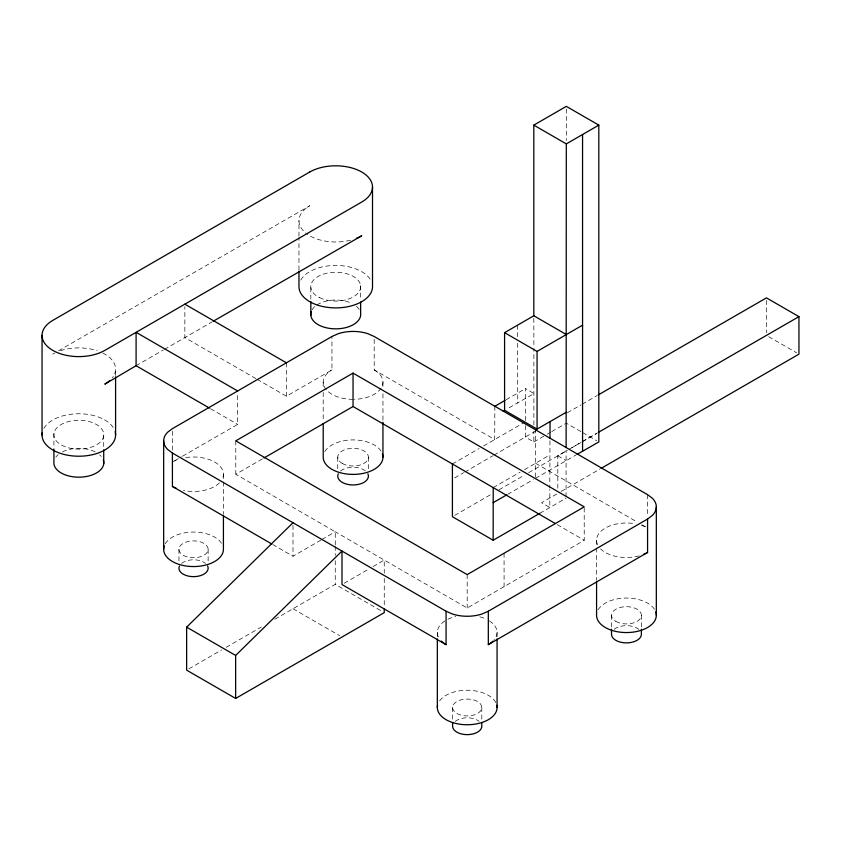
<?xml version="1.0" encoding="UTF-8"?>
<svg xmlns="http://www.w3.org/2000/svg" width="841" height="841" viewBox="0 0 841 841"><rect width="100%" height="100%" fill="white"/><g stroke="black" fill="none" stroke-linecap="round" stroke-linejoin="round"><path stroke-width="0.63" stroke-dasharray="4.21 3.15" d="M115.595 375.57L115.595 369.115M298.965 269.856L298.965 237.561M298.965 236.268L298.965 220.763M525.31 425.63L525.31 437.026L533.825 441.945L533.867 431.486M533.888 424.947L533.898 348.195M494.865 406.277L494.676 439.549L374.203 369.903L374.192 339.07M525.32 420.563L525.488 388.563L534.003 393.577L506.776 409.083M549.961 440.789L549.814 488.074M566.056 496.831L566.098 450.093M535.517 477.089L535.633 429.898M524.479 469.699L549.888 454.865M535.507 478.34L575.959 455.013M539.827 513.325L566.056 498.124M272.715 544.516L292.994 556.258L320.799 540.153M321.903 539.512L335.254 531.785L467.197 608.022L584.222 540.258L584.211 506.85M344.221 583.265L368.684 569.094M373.131 566.519L384.253 560.074L384.253 573.215M58.502 350.823L309.74 205.751A36.773 21.225 0 0 0 303.895 231.37M136.095 365.73L163.312 350.014M164.447 349.362L212.069 321.914M257.083 379.28L286.424 396.227L331.953 369.903L331.943 336.495M174.676 460.752L181.425 456.863M182.55 456.211L237.677 424.379L237.667 393.546M335.254 544.926L335.254 531.785L235.795 474.261L262.855 458.618M506.208 399.717L525.488 388.563M452.405 464.001L479.107 448.558M483.554 445.982L524.174 422.497M454.645 477.888L463.622 472.695M464.747 472.043L492.784 455.833M493.909 455.181L535.549 431.118M567.391 412.742L581.047 404.857M582.182 404.206L596.973 395.669M533.825 441.945L546.156 434.829M547.27 434.177L550.634 432.242M551.759 431.591L566.319 423.181L581.583 431.99M557.825 488.19L557.814 455.79L567.896 449.967M569.01 449.315L581.341 442.208M582.456 441.557L597.11 433.104M188.899 668.837L221.719 649.893M226.24 647.286L261.32 627.029M274.891 619.197L335.254 584.348L383.139 611.996M454.687 515.396L492.227 493.72M499.06 489.777L524.09 475.323M528.642 472.695L567.328 450.356M571.88 447.727L580.984 442.471M582.119 441.819L596.91 433.283M556.742 494.003L541.583 502.76L549.825 507.512L549.814 489.367M561.241 491.407L599.906 469.078M507.638 494.35L533.278 479.622M493.215 487.591L520.011 472.253M768.695 336.694L796.711 352.863M582.676 432.621L596.69 440.716M557.814 455.79L566.046 460.542M255.948 378.629L184.852 337.577L184.852 306.744M210.586 408.747L237.677 424.379M292.994 608.747L339.775 635.743M535.643 463.307L637.404 522.166M641.925 524.784L645.32 526.75M557.257 524.647L584.222 540.258M533.825 318.371L533.898 346.891M517.572 325.152L517.604 336.82M517.614 343.307L517.751 402.955M647.559 494.655L647.57 516.49M504.064 553.262L504.085 586.661M467.186 574.613L467.197 608.022M235.785 440.852L235.795 474.261M172.405 431.223L172.416 450.492M766.445 300.458L766.445 332.805M641.389 615.307L641.389 627.943M611.512 615.307L611.512 627.943M596.574 540.248L596.574 546.724M596.574 548.017L596.574 580.374M566.308 108.983L566.308 140.405M497.073 632.443L497.073 637.615M481.798 707.491L481.798 721.221M452.605 707.491L452.605 721.221M437.331 632.443L437.331 637.615M384.253 578.471L384.253 606.067M382.949 382.098L382.949 387.28M382.949 393.746L382.949 420.921M368.411 457.157L368.411 469.793M360.642 285.625L360.642 299.512M337.746 457.157L337.746 469.793M335.254 546.24L335.254 555.438M335.254 560.695L335.254 584.348M323.207 382.098L323.207 387.28M323.207 392.453L323.207 420.921M310.834 287.696L310.834 299.06M292.994 525.331L292.994 556.258M286.424 362.818L286.424 396.227M223.422 474.25L223.422 480.726M223.422 482.019L223.422 514.366M208.137 549.31L208.137 561.914M178.954 549.31L178.954 561.914M103.716 435.733A24.967 14.413 0 0 1 64.82 446.634A24.967 14.413 0 0 1 67.921 421.73A24.967 14.413 0 0 1 103.716 435.733L103.716 448.495M53.919 433.662L53.919 447.696M374.203 369.903A29.877 17.251 0 0 1 380.92 388.353A29.877 17.251 0 0 1 354.376 399.328M353.073 399.349A29.877 17.251 0 0 1 327.202 390.729M326.287 389.73A29.877 17.251 0 0 1 331.953 369.903M455.244 721.378A14.591 8.421 0 0 1 479.16 721.378M165.256 543.77A29.877 17.251 0 0 1 193.546 532.059A29.877 17.251 0 0 1 221.835 543.77M219.417 482.881A29.877 17.251 0 0 1 183.338 490.461M172.426 462.056A29.877 17.251 0 0 1 178.607 459.312M185.819 457.588A29.877 17.251 0 0 1 222.402 478.718M300.763 280.106A36.773 21.225 0 0 1 336.694 265.441A36.773 21.225 0 0 1 371.249 281.167M340.521 471.034A15.327 8.852 0 0 1 365.635 471.034M598.161 609.767A29.877 17.251 0 0 1 626.45 598.056A29.877 17.251 0 0 1 654.75 609.767M639.086 555.88A29.877 17.251 0 0 1 600.579 548.879M597.594 544.716A29.877 17.251 0 0 1 634.188 523.596M641.389 525.32A29.877 17.251 0 0 1 645.667 527.044M181.593 563.386A14.591 8.421 0 0 1 205.498 563.386M55.811 457.157A24.967 14.413 0 0 1 58.155 454.676M62.486 451.859A24.967 14.413 0 0 1 95.885 452.237M99.669 454.834A24.967 14.413 0 0 1 101.277 456.463M350.445 240.221A36.773 21.225 0 0 1 305.619 232.936M102.812 353.031A36.773 21.225 0 0 1 112.41 377.746M52.825 354.103A36.773 21.225 0 0 1 54.833 353.031M60.436 350.729A36.773 21.225 0 0 1 97.209 350.729M43.848 428.437A36.773 21.225 0 0 1 79.779 413.761A36.773 21.225 0 0 1 114.334 429.488M324.784 451.617A29.877 17.251 0 0 1 353.073 439.906A29.877 17.251 0 0 1 381.372 451.617M614.214 629.32A14.938 8.62 0 0 1 639.391 629.951M312.043 309.887A24.967 14.413 0 0 1 315.838 305.725M316.857 304.999A24.967 14.413 0 0 1 352.074 303.527M356.405 306.345A24.967 14.413 0 0 1 359.328 309.709M439.601 700.9A29.877 17.251 0 0 1 469.152 690.282A29.877 17.251 0 0 1 496.064 703.034M489.399 620.889A29.877 17.251 0 0 1 493.993 640.075M438.34 636.9A29.877 17.251 0 0 1 446.077 620.237M447.99 619.228A29.877 17.251 0 0 1 455.769 616.506M479.833 616.81A29.877 17.251 0 0 1 486.413 619.228M183.233 555.27A14.591 8.421 0 0 0 207.643 551.486A14.591 8.421 0 0 0 189.772 541.173A14.591 8.421 0 0 0 183.233 555.27M319.401 297.556A24.967 14.413 0 0 0 360.253 289.378A24.967 14.413 0 0 0 327.559 273.041A24.967 14.413 0 0 0 319.401 297.556M342.234 463.412A15.327 8.852 0 0 0 367.885 459.449A15.327 8.852 0 0 0 349.11 448.61A15.327 8.852 0 0 0 342.234 463.412M615.896 621.404A14.938 8.62 0 0 0 640.884 617.546A14.938 8.62 0 0 0 622.592 606.981A14.938 8.62 0 0 0 615.896 621.404M456.884 713.452A14.591 8.421 0 0 0 481.294 709.678A14.591 8.421 0 0 0 463.423 699.355A14.591 8.421 0 0 0 456.884 713.452"/><path stroke-width="1.26" d="M115.595 434.986L115.595 376.863M298.965 271.149L298.965 286.655A36.773 21.225 0 0 0 335.738 307.89A36.773 21.225 0 0 0 372.51 286.655L372.51 187.028M582.571 325.162L537.073 351.422L537.073 429.078L535.633 429.898M566.119 447.475L566.308 143.895L533.814 125.13L566.308 106.365L598.813 125.13L598.824 441.945L577.063 454.392M539.827 513.325L493.162 540.237L493.215 487.591M549.972 438.235L550.067 421.604L566.308 412.216M384.253 608.695L384.253 612.637L235.648 698.44L186.639 670.151L186.639 627.155L292.994 522.745L446.066 611.228L452.258 613.951A29.877 17.251 0 0 0 482.135 613.951L488.316 611.228L647.559 519.044L652.322 515.459A29.877 17.251 0 0 0 652.322 498.208L647.559 494.655L494.865 406.277L374.192 336.495L368.011 333.74A29.877 17.251 0 0 0 338.135 333.74L331.943 336.495L172.405 428.658L167.674 432.211A29.877 17.251 0 0 0 167.674 449.451L172.405 453.047L292.994 522.745M235.648 698.44L235.648 655.444L342.003 551.044L342.003 584.548L446.077 644.637L446.066 611.228M237.667 390.981L136.095 332.332L136.095 365.73L104.82 384.127A36.773 21.225 0 0 0 109.835 380.51M488.316 611.228L488.327 644.637L647.581 552.453L647.559 519.044M566.308 143.895L598.813 125.13M353.041 373.11L235.785 440.852L467.186 574.613L584.211 506.85L353.041 373.11L353.052 406.508L555.007 523.354M263.99 457.967L353.052 406.508M550.067 421.604L537.073 429.078L504.579 410.313L504.579 332.658L533.825 315.774L566.319 334.539M494.865 406.277L505.073 400.379M598.109 395.018L766.445 297.872L798.95 316.637L798.95 354.166L601.052 468.416M598.235 432.453L798.95 316.637M213.194 321.262L361.735 235.774A36.773 21.225 0 0 1 356.447 238.308M493.141 502.676L506.524 494.992M503.16 411.123L504.579 410.313M504.579 332.658L537.073 351.422M184.852 304.179L286.424 362.818M493.162 540.237L452.405 516.71L452.405 464.001M136.095 365.73L209.462 408.095M186.639 627.155L235.648 655.444M172.405 453.047L172.426 486.445L271.59 543.864M656.327 506.829L656.327 615.307M641.389 629.205L641.389 634.261A14.938 8.62 0 0 1 626.45 642.881A14.938 8.62 0 0 1 611.512 634.261L611.512 629.205M596.574 581.667L596.574 615.307A29.877 17.251 0 0 0 629.383 632.474A29.877 17.251 0 0 0 655.749 611.943M582.561 134.518L582.571 451.323M533.814 125.13L533.825 315.774M497.073 638.908L497.073 707.491M481.798 722.461L481.798 726.203A14.591 8.421 0 0 1 467.197 734.635A14.591 8.421 0 0 1 452.605 726.203L452.605 722.461M437.331 638.908L437.331 707.491M382.949 422.214L382.949 457.157M360.642 302.035L360.642 313.399A24.967 14.413 0 0 1 334.266 328.82A24.967 14.413 0 0 1 311.223 311.706M323.207 423.507L323.207 457.157A29.877 17.251 0 0 0 356.006 474.324A29.877 17.251 0 0 0 382.382 453.783M310.834 301.583L310.834 315.47M223.422 515.659L223.422 549.31A29.877 17.251 0 0 1 190.613 566.477A29.877 17.251 0 0 1 164.247 545.935M163.669 440.831L163.669 549.31M103.716 449.767L103.716 463.79M53.919 448.968L53.919 461.72A24.967 14.413 0 0 0 80.294 477.152A24.967 14.413 0 0 0 103.338 460.038M42.05 335.38L42.05 434.986M367.885 473.819A15.327 8.852 0 0 1 353.073 484.963A15.327 8.852 0 0 1 338.271 473.819M207.643 566.035A14.591 8.421 0 0 1 193.546 576.642A14.591 8.421 0 0 1 179.448 566.035M493.078 641.063A29.877 17.251 0 0 1 488.327 644.637M446.077 644.637A29.877 17.251 0 0 1 441.325 641.063M115.133 431.664A36.773 21.225 0 0 1 79.79 456.211A36.773 21.225 0 0 1 42.25 432.768M176.421 488.379A29.877 17.251 0 0 1 172.426 486.445M647.581 552.453A29.877 17.251 0 0 1 643.586 554.387M496.821 705.242A29.877 17.251 0 0 1 467.197 724.742A29.877 17.251 0 0 1 437.583 705.242M309.74 172.016L52.815 320.368A36.773 21.225 0 0 0 52.815 350.392A36.773 21.225 0 0 0 104.82 350.392L361.735 202.029A36.773 21.225 0 0 0 361.735 172.016A36.773 21.225 0 0 0 309.74 172.016"/></g></svg>
